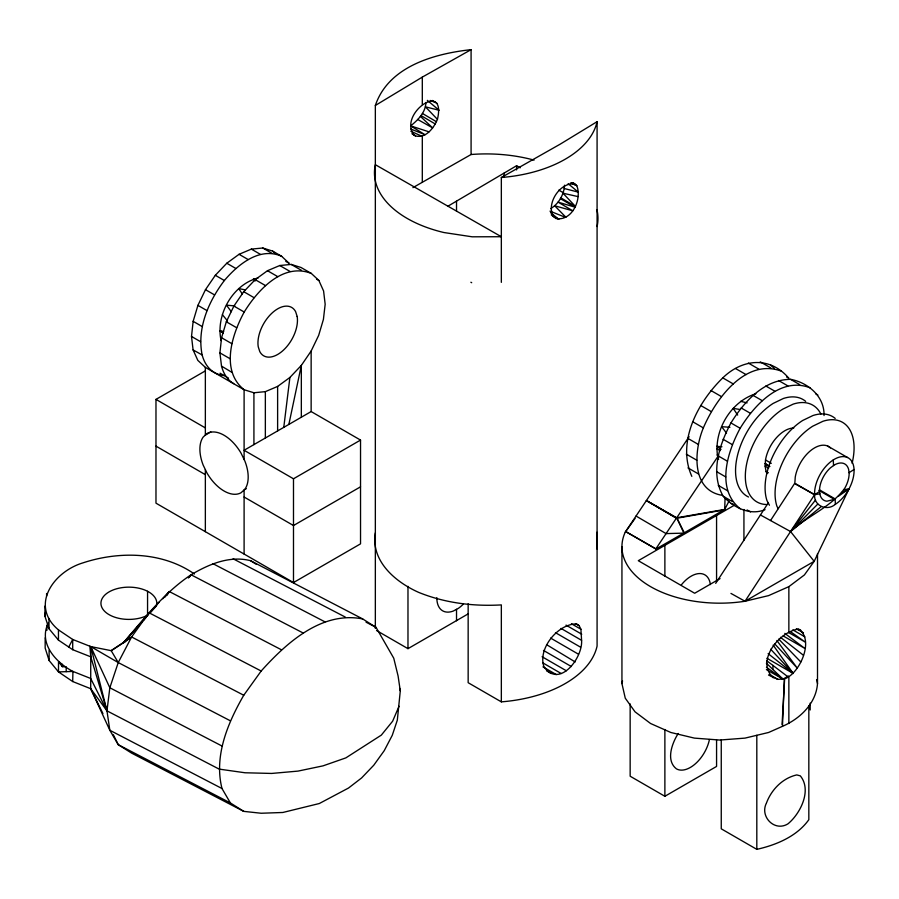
<?xml version="1.0" encoding="UTF-8"?>
<svg xmlns="http://www.w3.org/2000/svg" width="899" height="899" viewBox="0 0 899 899"><rect width="100%" height="100%" fill="white"/><g stroke="black" fill="none" stroke-linecap="round" stroke-linejoin="round"><path stroke-width="1.35" d="M362.679 618.928C321.696 610.904 286.523 642.841 261.171 671.014L149.02 612.758L131.602 636.975L123.32 642.875C144.155 618.534 164.09 592.711 191.06 574.776C208.883 564.235 229.515 555.357 250.518 560.673L362.679 618.928L376.04 627.367L393.751 658.203L398.1 676.037L400.291 690.893L397.324 720.133L392.279 735.281L384.244 750.654L373.782 765.206L361.589 777.961L348.52 788.03L319.314 803.526L282.837 812.482L261.171 813.247L243.753 811.37L131.602 753.115L118.241 744.687L109.835 730.269L106.97 710.851L90.777 656.821L72.707 649.696L58.457 640.11L58.457 629.884C29.296 605.488 53.659 571.685 82.82 562.909C119.005 550.952 162.393 551.581 194.431 574.023M72.707 649.696L72.707 639.47L58.457 629.884M243.753 811.37L230.391 802.942L221.986 788.524L109.835 730.269L90.698 688.701L90.777 646.595L72.707 639.47L68.785 646.909M399.044 706.254L392.638 721.2L381.322 735.124L345.845 757.891L323.033 765.858L297.985 771.106L271.644 773.443L245.011 772.769L219.12 769.106L106.97 710.851L90.698 688.701L72.684 681.532L72.943 671.441C55.749 662.473 38.129 642.999 48.389 622.883M581.586 640.324L580.911 629.244L579.17 625.726L576.63 623.917C558.245 623.681 537.816 648.1 543.816 666.384C559.043 689.286 582.945 657.911 581.586 640.324L560.998 628.412M689.084 436.712L625.67 531.545L656.023 548.997L684.263 532.792L676.745 517.779L646.392 500.552L676.621 518.274L724.673 509.823L725.088 497.484M767.016 473.661A27.936 16.126 -60 0 1 766.06 471.447L765.116 466.132L765.51 459.962A27.936 16.126 -60 0 1 793.795 428.036M621.939 546.716L621.939 683.588L625.266 698.197L635.031 711.817L650.573 723.504L670.823 732.483L694.41 738.113L719.717 740.046L745.024 738.113L768.611 732.471L782.467 726.336L784.378 678.891L777.86 679.374L768.521 675.059M782.074 724.47L784.636 678.812C799.604 673.823 815.123 639.683 798.391 628.851M551.256 214.883L555.953 218.547C572.236 221.469 582.159 198.971 576.787 185.632L572.101 182.711M550.716 208.647C558.751 203.736 564.044 194.589 564.538 185.205M691.825 476.358C676.43 441.892 697.871 402.134 722.774 377.883C742.754 358.465 770.106 356.229 788.895 378.288L786.558 376.939M721.582 495.225C690.926 489.685 694.152 449.848 703.355 427.89C715.469 399.482 745.181 357.993 781.029 371.04M765.038 509.654C749.968 515.959 733.505 507.463 723.212 496.259C709.963 473.088 719.29 444.769 730.943 422.946C743.99 401.864 763.824 379.592 790.536 379.322C808.077 382.558 824.641 396.538 824.035 415.54M740.315 508.834C715.492 489.09 727.437 451.77 740.169 428.272C754.137 405.427 780.399 376.366 810.01 387.772M233.751 383.671A67.122 38.758 -60 0 1 221.514 366.129L219.918 352.869L221.559 337.732L226.323 321.775L233.886 306.076L243.741 291.703L255.192 279.645L267.486 270.711L279.769 265.52L291.197 264.418L301.019 267.486L311.335 273.442L318.864 280.477L323.584 290.984L325.168 304.244L323.415 319.403L318.684 335.338L311.144 351.026L301.334 365.399L289.894 377.468L277.622 386.424L265.351 391.638L253.923 392.773L244.101 389.739L205.354 367.376L197.825 360.387L193.094 349.913L191.509 336.462L193.15 321.325L197.915 305.368L205.478 289.669L215.322 275.296L226.784 263.238L239.067 254.305L251.349 249.113L262.789 248.012L272.599 251.079L281.645 256.305L289.175 263.328L285.781 261.373M224.199 375.546A67.122 38.758 -60 0 1 202.14 354.948C196.814 328.304 208.478 301.435 224.368 280.522C237.819 264.598 259.699 246.506 281.645 256.305M244.101 459.479L244.101 389.739C220.289 370.613 231.92 334.664 244.213 312.032C257.653 290.152 282.983 262.272 311.335 273.442M425.901 102.486C425.71 112.049 418.428 119.477 411.54 125.197M283.781 427.362L289.894 377.468M45.164 637.852L45.164 648.078L49.119 660.507L58.502 671.913L72.943 671.441L90.698 678.475L106.97 710.851L109.835 687.757L118.241 662.563L131.602 636.975L243.753 695.242L261.171 671.014M243.753 695.242C227.728 723.111 213.816 755.935 221.986 788.524M58.457 640.11L48.995 628.727L44.95 616.309L45.444 612.522M288.86 424.429L301.334 365.399L301.334 417.237M621.939 683.588L622.535 680.925M817.506 553.705L817.506 683.588C816.056 703.546 799.975 718.784 782.467 726.336M258.103 277.971C232.627 284.466 215.378 315.189 221.098 340.575M636.031 516.048L666.069 533.601L683.948 533.129L676.745 517.779L717.694 456.793C713.323 430.992 730.629 401.538 755.868 393.762M437.431 119.353C446.578 80.427 399.471 113.016 413.282 134.007L415.529 135.929C425.834 138.761 433.981 127.759 437.431 119.353L425.407 106.824L439.15 110.274L427.328 100.362M766.51 802.897C771.511 789.502 782.726 778.073 796.772 774.916L800.335 775.871C812.089 790.243 800.458 813.516 787.996 823.821C774.635 832.204 759.61 816.607 766.353 803.245M375.344 628.435L375.344 105.464C388.525 66.346 434.206 53.704 471.087 49.647L471.087 154.504L412.911 187.644M684.263 532.792L724.763 509.407L728.965 501.148M167.124 595.116L169.293 591.542L281.454 649.797M770.544 520.532L794.57 483.538L814.595 494.697L819.888 493.809L819.506 490.663A20.958 12.103 -60 0 1 830.485 467.795L834.328 464.997A20.958 12.103 -60 0 1 848.634 469.413L849.139 473.548A20.958 12.103 -60 0 1 844.802 488.157C831.17 507.137 807.426 515.891 790.547 531.534L760.43 514.97L715.694 583.361M760.43 514.97L768.229 502.979L766.971 500.597A55.873 32.263 -60 0 1 802.672 420.485L812.954 415.529A55.873 32.263 -60 0 1 835.216 418.428M730.954 593.419L745.024 601.251L814.595 494.697A27.936 16.126 -60 0 1 833.272 459.928A27.936 16.126 -60 0 1 854.05 469.503A27.936 16.126 -60 0 1 835.373 504.283C827.192 511.452 813.741 506.081 814.595 494.697L794.84 483.291L795.244 477.122A27.936 16.126 -60 0 1 810.325 450.871A27.936 16.126 -60 0 1 830.395 447.904M655.708 549.098L676.43 518.116L646.392 500.552M189.453 577.068L191.06 574.776L303.21 633.031M843.689 489.775L849.016 488.876L814.168 561.336L804.403 574.944L788.861 586.642L768.611 595.61L745.024 601.251A97.777 56.457 0 0 1 625.266 532.107L635.031 518.487M165.068 596.981L169.293 591.542L162.865 598.723M815.539 500.013L790.547 531.534L814.168 561.336L745.024 601.251M188.397 577.99L191.06 574.776M159.157 602.15L123.32 642.875L135.277 629.525M137.12 627.48L140.795 623.367M143.548 620.288L146.312 617.208M149.987 613.096L156.426 605.915M817.764 504.103L790.547 531.534L821.113 506.688M800.795 630.233L797.301 629.289C778.444 632.638 755.531 661.428 773.309 677.824M838.16 496.428L849.016 488.876L841.734 492.641M131.602 636.975L111.184 650.662L90.777 646.595L106.97 710.851M125.534 641.459L111.184 650.662L118.241 662.563L230.391 720.818M814.595 494.697L819.607 491.495M849.038 472.705L854.05 469.503M468.154 603.757L468.154 682.701L501.339 701.861A111.757 64.514 0 0 0 597.082 646.044L597.082 121.68L560.392 144.042L501.339 177.496L501.339 282.353M375.344 105.464L422.305 77.112L471.087 49.647M448.028 206.141L516.61 165.708L520.229 167.81M376.557 630.525L407.977 648.662L468.424 613.725M360.533 440.083L293.49 478.785L244.101 450.275L311.144 411.562L360.533 440.083L360.533 543.85L293.49 582.563L155.977 503.17L155.977 399.392L205.062 371.051M210.815 431.902L205.354 435.049L205.354 367.376M246.281 488.674L244.101 489.933L244.101 554.054M360.533 486.82L293.49 525.533L244.101 497.023M625.266 532.107L625.951 531.714L656.023 548.997M734.416 505.204L638.29 560.695L694.669 593.25L720.054 578.596M782.467 679.43L788.412 675.992M630.154 703.895L630.154 776.219L664.878 796.278L716.57 766.431L716.57 740.001M436.847 597.689A27.936 16.171 -59.9 0 0 453.265 611.062L458.4 608.32A27.936 15.935 -60.6 0 0 463.367 604.072M721.256 739.81L721.256 828.822L756.812 849.353C776.309 844.981 796.93 836.396 808.83 819.697L808.83 705.636M676.745 517.779L724.763 509.407M72.684 681.532L58.502 671.913L58.502 661.686L62.346 666.676L66.189 666.878L66.189 671.665M729.943 427.272L721.639 426.688L726.527 433.104M721.953 446.758L716.627 446.32L721.043 449.376M234.796 305.93L226.492 305.166L231.313 311.706M740.012 409.483L733.236 408.393L737.663 415.08M245.36 289.894L238.696 288.579L242.438 294.13M577.99 196.589L562.988 193.218L575.472 206.467L560.897 197.892M740.574 401.336L747.114 402.864M223.121 333.012L219.727 330.607L223.671 331.562M564.257 188.52L578.271 192.128L568.134 183.666M731.089 503.507L733.651 504.294M410.641 125.882L429.014 131.838M255.923 279.814L253.406 278.881L255.114 281.016M430.216 100.463L435.24 102.362M410.888 129.074L425.025 134.704L411.753 126.557M549.997 211.153L565.527 217.356M570.438 182.958L576.787 185.632L572.067 182.857M410.888 131.265L421.732 136.176M366.073 622.187L376.04 627.367M233.111 558.796L345.261 617.051M212.827 563.606L324.977 621.861M221.986 746.013L109.835 687.757L90.777 646.595L118.241 662.563M230.391 802.942L118.241 744.687L113.341 734.73M552.919 216.131L558.886 219.311L550.536 212.625M193.094 349.913L202.14 354.948M417.642 119.443L432.677 127.905L420.372 116.353M760.251 361.836L770.78 367.916M790.536 379.322L799.762 384.648M815.573 393.695L817.876 395.021M748.328 363.061L758.857 369.141M778.613 380.547L787.839 385.873M735.551 368.523L746.08 374.602M765.836 386.008L775.062 391.335M722.774 377.883L733.303 383.963M753.047 395.369L762.273 400.684M827.777 446.106L847.532 457.512M710.862 390.481L721.391 396.56M741.147 407.955L750.373 413.282M700.658 405.46L711.188 411.54M730.943 422.946L740.169 428.272M470.885 282.241L471.694 282.702M765.51 459.962L771.32 463.322M692.826 421.811L703.355 427.89M723.111 439.296L732.337 444.623M766.06 471.447L768.375 472.784M716.75 448.691L720.234 450.702M687.915 438.409L698.444 444.488M718.2 455.894L727.426 461.221M686.263 454.13L696.792 460.209M716.548 471.615L725.774 476.942M687.971 467.896L698.501 473.975M718.256 485.381L727.482 490.708M747.103 509.958L750.553 511.958M723.212 496.259L732.438 501.586M262.789 248.012L271.835 253.237M291.197 264.418L301.525 270.374M316.572 279.151L318.864 280.477M251.349 249.113L260.395 254.338M279.769 265.52L290.085 271.476M239.067 254.305L248.113 259.53M267.486 270.711L277.802 276.667M226.784 263.238L235.83 268.464M255.192 279.645L265.52 285.601M215.322 275.296L224.368 280.522M243.741 291.703L254.057 297.67M796.357 628.749L803.47 632.862M205.478 289.669L214.524 294.894M233.886 306.076L244.213 312.032M792.828 629.884L804.908 636.863M788.513 632.435L805.302 642.122L790.794 631.885M783.175 635.919L804.908 648.471L784.805 633.379M197.915 305.368L206.961 310.593M226.323 321.775L236.651 327.73M219.727 330.607L223.357 332.709M193.15 321.325L202.196 326.551M221.559 337.732L231.886 343.699M766.892 658.248L793.233 673.463L773.151 645.145M191.509 336.462L200.544 341.676M219.918 352.869L230.245 358.825M766.409 669.586L783.164 679.262L766.364 663.192M769.364 674.464L777.86 679.374M220.019 373.197L228.492 378.097M155.977 399.392L205.354 427.913M155.977 446.14L205.354 474.661M558.785 190.116L563.606 192.903M560.403 198.668L575.135 207.208L558.099 202.14L572.798 210.804L554.694 205.781L565.864 217.198M818.888 490.382L834.362 499.35L826.923 501.204A20.958 12.103 -60 0 1 820.012 494.776L819.888 493.809M575.562 623.636L579.17 625.726M571.427 623.749L580.911 629.244M566.01 625.12L581.743 634.222M555.458 632.671L580.473 647.134M550.626 638.088L578.462 654.202M543.49 650.426L571.348 666.541M542.097 656.742L566.348 670.766M543.018 662.99L561.212 673.52M542.962 666.878L556.312 674.598M546.468 670.755L551.256 673.531M819.663 489.933L835.137 498.923L835.373 504.283M765.116 466.132L768.578 468.154M572.877 182.677L575.146 184.003C560.448 181.452 545.794 203.522 553.402 216.445M769.544 466.761L765.195 463.682L769.836 466.39M422.406 113.465L436.352 121.668M421.058 115.623L435.262 123.972M221.514 366.129L231.83 372.287M546.558 644.65L575.203 661.956M432.318 100.474L437.083 103.441M412.113 133.805L415.529 135.929L412.281 133.771M250.518 560.673L256.091 564.19M765.195 463.682L768.645 466.03M766.442 667.249L783.164 679.262M766.836 660.81L788.861 677.509L788.861 723.504M780.489 637.301L803.47 655.292M768.117 653.629L793.233 673.463L770.645 649.224M717.087 454.973L719.2 456.726M770.499 364.96L774.432 368.59M272.599 251.079L274.487 252.833M778.725 639.088L800.795 661.956M774.68 643.841L797.301 668.159L776.882 640.526M222.401 314.695L227.503 320.909M778.208 508.665L776.95 506.351A55.873 32.263 -60 0 1 812.651 426.238L822.933 421.283A55.873 32.263 -60 0 1 852.095 463.288M768.229 502.979L769.454 505.238M90.698 688.701L102.935 713.581M717.694 456.793L718.616 459.411M399.628 688.353L400.291 690.893M816.595 679.599L817.506 683.588M61.817 663.934L62.346 666.676M89.844 646.123L90.777 656.821M833.272 459.928L833.542 465.57M596.936 532.253L597.082 549.087M375.344 532.871C370.635 561.077 395.369 582.001 418.619 592.362C444.825 603.015 473.211 606.522 501.339 604.903L501.339 701.861M810.19 703.13L810.19 709.974M788.861 586.642L788.861 632.638M772.949 665.372L772.949 669.553M756.812 735.303L756.812 849.353M743.934 509.486L743.934 540.209M716.57 515.498L716.57 581.147M664.878 545.345L664.878 576.079M664.878 729.505L664.878 796.278M516.61 165.708L516.61 169.922M504.114 173.114L504.114 177.317M456.523 201.264L456.523 211.063M456.523 609.331L456.523 620.771M422.305 77.112L422.305 104.486M422.305 135.906L422.305 181.969M407.977 586.339L407.977 648.662M311.144 351.026L311.144 411.562M293.49 478.785L293.49 582.563M277.622 386.424L277.622 430.924M265.351 391.638L265.351 438.004M253.923 392.773L253.923 444.612M205.354 469.638L205.354 531.68M147.56 591.284L147.56 615.882M49.119 650.269L49.119 660.507M48.995 618.49L48.995 628.727M46.928 625.255L46.928 630.368M46.613 593.486L46.613 596.037M44.95 606.083L44.95 616.309M147.582 615.253A27.936 16.126 0 0 1 103.61 610.163A27.936 16.126 0 0 1 124.736 587.328A27.936 16.126 0 0 1 156.527 605.589M709.435 739.517A27.936 16.126 -60 0 1 676.385 768.825C666.462 761.082 671.227 746.013 676.385 736.573A27.936 16.126 -60 0 1 678.329 733.483M748.507 497.001A55.873 32.263 -60 0 1 737.865 453.973A55.873 32.263 -60 0 1 773.14 403.426L783.422 398.471A55.873 32.263 -60 0 1 805.673 401.37M820.877 414.023A55.873 32.263 -60 0 0 793.199 404.123L782.917 409.079A55.873 32.263 -60 0 0 746.226 466.176A55.873 32.263 -60 0 0 766.768 504.541M681.397 584.811A27.476 15.867 -60 0 1 710.379 584.586M597.082 121.68A111.757 64.514 0 0 1 501.339 177.496M471.087 154.504A111.757 64.514 0 0 1 534.073 160.123M596.936 209.692A111.757 64.514 0 0 1 597.082 226.537M206.972 433.554L203.129 437.116A34.151 19.711 60 0 0 203.129 464.997L206.972 472.986A34.151 19.711 60 0 0 241.112 492.697L244.955 489.146A34.151 19.711 60 0 0 244.955 461.266L241.112 453.265A34.151 19.711 60 0 0 206.972 433.554M501.339 236.729L472.166 236.808L443.949 232.538A111.757 64.514 0 0 1 375.344 164.697L501.339 236.729M297.164 316.493L295.636 311.695A27.936 16.126 -60 0 0 271.824 313.257A27.936 16.126 -60 0 0 258.238 346.767L259.777 351.565A27.936 16.126 -60 0 0 283.59 350.014A27.936 16.126 -60 0 0 297.164 316.493"/></g></svg>
